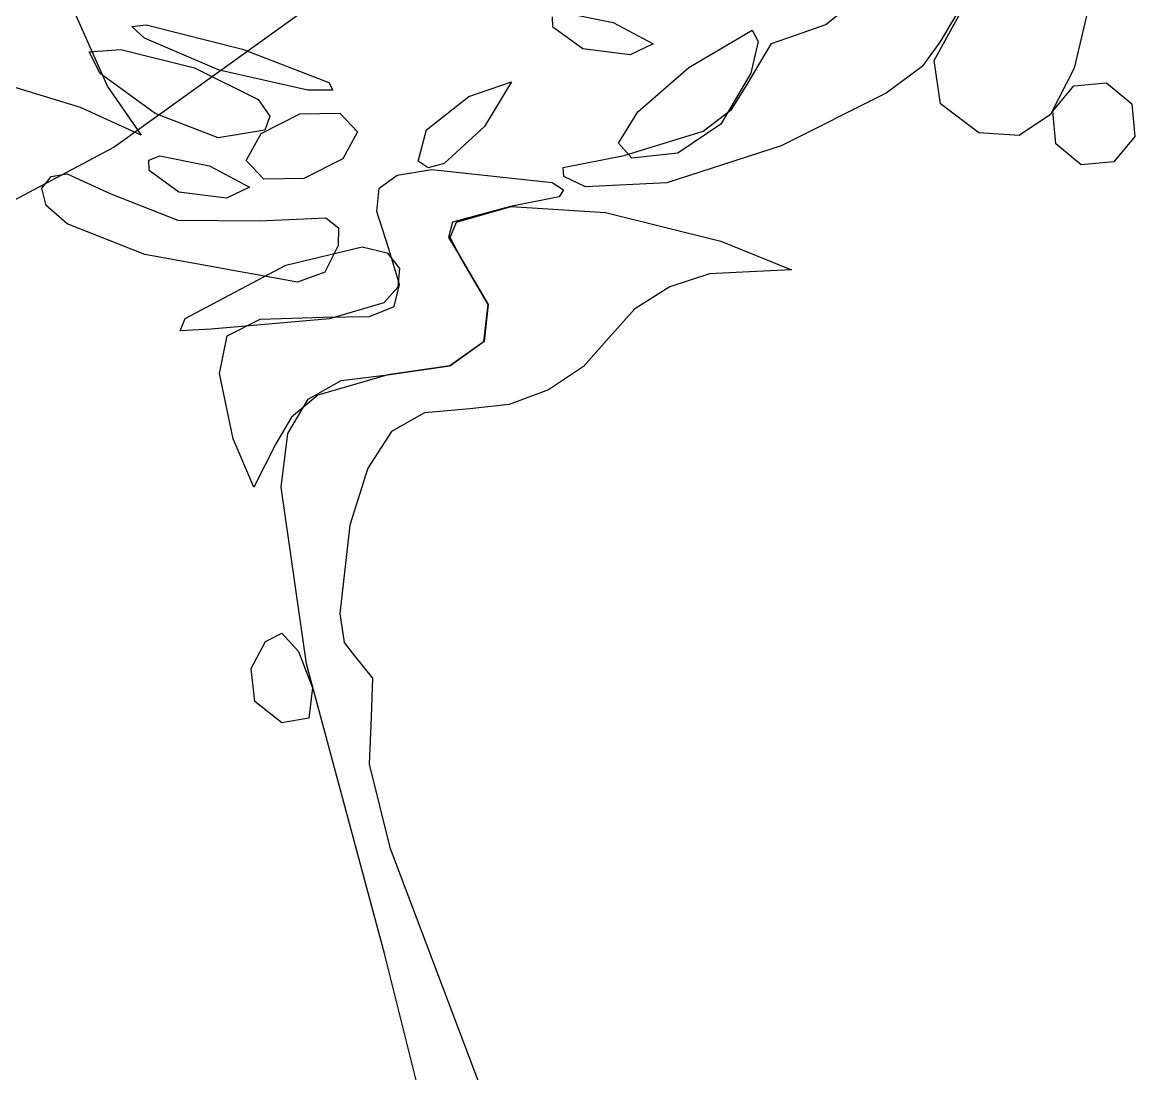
# Model space of a CAD drawing. Extents: x -886 to 651, y -59 to 942.
# Drawn here: x -195.54 to -179.53, y 13.24 to 28.37 of the extents above; entities that cross this region are included whole.
import ezdxf

# ---------------------------------------------------------------- set-up
doc = ezdxf.new("R2010")
doc.units = 0

msp = doc.modelspace()

# ---------------------------------------------------------------- linework, layer by layer
at = {"layer": 'IMAGES'}
for p, q in [((-191.199907, 28.744259), (-194.21293, 26.578078)), ((-194.21293, 26.578078), (-199.82426, 23.605418))]:
    msp.add_line(p, q, dxfattribs=at)
at = {"layer": 'Layer 1'}
for p, q in [((-181.757249, 29.061317), (-182.33337, 28.088238)), ((-182.41553, 27.8223), (-181.808507, 28.932426)), ((-183.974408, 28.342396), (-183.41915, 28.791961)), ((-180.15225, 28.76753), (-180.40124, 27.714962)), ((-194.779882, 28.507116), (-194.31159, 27.449868)), ((-187.746924, 28.514573), (-187.03262, 28.370514)), ((-193.959136, 28.313429), (-193.75299, 28.339784)), ((-193.75299, 28.339784), (-192.36946, 27.985669)), ((-187.90112, 28.302174), (-187.908285, 28.451809)), ((-187.03262, 28.370514), (-186.458607, 28.062279)), ((-184.31637, 28.220303), (-183.974408, 28.342396)), ((-193.77983, 28.144516), (-193.959136, 28.313429)), ((-187.473197, 27.992963), (-187.90112, 28.302174)), ((-185.94489, 27.722621), (-185.03241, 28.260498)), ((-185.03241, 28.260498), (-184.947735, 28.098225)), ((-184.757967, 28.067405), (-184.31637, 28.220303)), ((-192.702159, 27.683644), (-193.77983, 28.144516)), ((-186.458607, 28.062279), (-186.78794, 27.904274)), ((-185.10574, 27.47729), (-184.757967, 28.067405)), ((-184.947735, 28.098225), (-185.0541, 27.643441)), ((-182.33337, 28.088238), (-182.589065, 27.738377)), ((-194.575629, 27.949511), (-194.117097, 27.983864)), ((-194.417358, 27.635834), (-194.575629, 27.949511)), ((-194.117097, 27.983864), (-193.05906, 27.718849)), ((-192.36946, 27.985669), (-191.124311, 27.505932)), ((-186.78795, 27.90427), (-187.473197, 27.992963)), ((-186.78794, 27.904274), (-186.78795, 27.90427)), ((-193.05906, 27.718849), (-192.141346, 27.261013)), ((-186.680797, 27.085304), (-185.94489, 27.722621)), ((-182.589065, 27.738377), (-183.105318, 27.35224)), ((-182.324726, 27.201067), (-182.41553, 27.8223)), ((-180.40124, 27.714962), (-180.742347, 27.047617)), ((-193.62499, 27.06288), (-194.417358, 27.635834)), ((-191.43017, 27.399173), (-192.702159, 27.683644)), ((-185.0541, 27.643451), (-185.485298, 26.908815)), ((-185.0541, 27.643441), (-185.0541, 27.643451)), ((-194.69781, 27.146899), (-195.686746, 27.449141)), ((-194.31159, 27.449868), (-193.828039, 26.74816)), ((-191.067955, 27.396308), (-191.43017, 27.399173)), ((-191.43017, 27.399173), (-191.43017, 27.399173)), ((-191.124311, 27.505932), (-191.067955, 27.396308)), ((-189.11239, 27.305249), (-188.496004, 27.514734)), ((-188.496004, 27.514734), (-188.88569, 26.873251)), ((-185.332371, 27.117836), (-185.10574, 27.47729)), ((-180.70611, 27.095625), (-180.403784, 27.457276)), ((-180.403784, 27.457276), (-179.93441, 27.500597)), ((-179.93441, 27.500597), (-179.572755, 27.198269)), ((-192.141346, 27.261013), (-191.975478, 27.02334)), ((-189.721822, 26.826799), (-189.11239, 27.305249)), ((-183.105318, 27.35224), (-184.61659, 26.594837)), ((-193.828039, 26.74816), (-194.69781, 27.146899)), ((-192.716481, 26.713227), (-193.62499, 27.06288)), ((-192.102, 26.774204), (-191.542871, 27.055818)), ((-191.542871, 27.055818), (-190.96668, 27.06585)), ((-190.96668, 27.06585), (-190.711834, 26.796811)), ((-186.956509, 26.634073), (-186.680797, 27.085304)), ((-185.741739, 26.805521), (-185.332371, 27.117836)), ((-181.77151, 26.78203), (-182.324726, 27.201067)), ((-180.662794, 26.626246), (-180.70611, 27.095625)), ((-179.572755, 27.198269), (-179.52943, 26.72889)), ((-191.975478, 27.02334), (-192.04912, 26.819191)), ((-185.485298, 26.908815), (-186.10173, 26.490971)), ((-180.742347, 27.047617), (-181.193221, 26.743855)), ((-192.04912, 26.819191), (-192.716481, 26.713227)), ((-192.315446, 26.384863), (-192.102, 26.774204)), ((-192.04912, 26.819191), (-192.04912, 26.819191)), ((-190.711834, 26.796811), (-190.92528, 26.40747)), ((-189.8429, 26.375481), (-189.721822, 26.826799)), ((-188.88569, 26.873251), (-189.468204, 26.343502)), ((-188.88569, 26.873251), (-188.88569, 26.873251)), ((-186.8763, 26.45631), (-185.741739, 26.805521)), ((-181.193221, 26.743855), (-181.77151, 26.78203)), ((-186.765621, 26.419204), (-186.956509, 26.634073)), ((-184.61659, 26.594837), (-186.261369, 26.063422)), ((-180.30114, 26.323918), (-180.662794, 26.626246)), ((-179.52943, 26.72889), (-179.831765, 26.367239)), ((-179.52943, 26.72889), (-179.52943, 26.72889)), ((-193.717105, 26.388896), (-193.555744, 26.451659)), ((-193.555744, 26.451659), (-192.84144, 26.307601)), ((-187.752674, 26.28314), (-186.8763, 26.45631)), ((-186.10173, 26.490971), (-186.765621, 26.419204)), ((-193.70994, 26.239261), (-193.717105, 26.388896)), ((-192.84144, 26.307601), (-192.267429, 25.999366)), ((-192.0606, 26.115825), (-192.315446, 26.384863)), ((-190.92528, 26.40747), (-191.484413, 26.125857)), ((-190.92528, 26.40747), (-190.92528, 26.40747)), ((-190.144373, 26.174581), (-189.64488, 26.255662)), ((-189.697233, 26.281109), (-189.8429, 26.375481)), ((-189.468204, 26.343502), (-189.697233, 26.281109)), ((-189.64488, 26.255662), (-187.91172, 26.068248)), ((-187.743333, 26.156791), (-187.752674, 26.28314)), ((-179.831765, 26.367239), (-180.30114, 26.323918)), ((-195.2533, 25.984912), (-195.120833, 26.152972)), ((-195.120833, 26.152972), (-194.889994, 26.193953)), ((-194.889994, 26.193953), (-194.26316, 25.905142)), ((-193.282018, 25.93005), (-193.70994, 26.239261)), ((-191.484413, 26.125857), (-192.0606, 26.115825)), ((-190.399873, 25.985756), (-190.144373, 26.174581)), ((-187.43384, 26.005388), (-187.743333, 26.156791)), ((-195.191021, 25.735322), (-195.2533, 25.984912)), ((-192.267429, 25.999366), (-192.59677, 25.841361)), ((-190.433263, 25.649402), (-190.399873, 25.985756)), ((-187.91172, 26.068248), (-187.750579, 25.961841)), ((-187.750579, 25.961841), (-187.810379, 25.861043)), ((-186.261369, 26.063422), (-187.43384, 26.005388)), ((-194.26316, 25.905142), (-193.299239, 25.525242)), ((-192.59677, 25.841357), (-193.282018, 25.93005)), ((-192.59677, 25.841361), (-192.59677, 25.841357)), ((-187.810379, 25.861043), (-188.51378, 25.721749)), ((-194.891611, 25.472358), (-195.191021, 25.735322)), ((-190.26643, 25.125732), (-190.433263, 25.649402)), ((-188.51378, 25.721753), (-189.3449, 25.496033)), ((-189.286808, 25.498149), (-188.503809, 25.721106)), ((-188.51378, 25.721749), (-188.51378, 25.721753)), ((-188.503809, 25.721106), (-187.147268, 25.635552)), ((-187.147268, 25.635552), (-185.4849, 25.224293)), ((-193.77537, 25.031446), (-194.891611, 25.472358)), ((-193.299239, 25.525242), (-192.12546, 25.515281)), ((-192.12546, 25.515281), (-191.168321, 25.560073)), ((-191.168321, 25.560073), (-190.986002, 25.416613)), ((-189.3449, 25.496033), (-189.402873, 25.277737)), ((-189.379568, 25.276353), (-189.286808, 25.498149)), ((-190.986002, 25.416613), (-190.99206, 25.15972)), ((-191.74682, 24.880564), (-190.645664, 25.141402)), ((-190.99206, 25.159721), (-191.182889, 24.775309)), ((-190.99206, 25.15972), (-190.99206, 25.159721)), ((-190.645664, 25.141402), (-190.286645, 25.057128)), ((-189.402873, 25.277737), (-189.22802, 24.983399)), ((-189.22855, 24.983876), (-189.379568, 25.276353)), ((-185.4849, 25.224293), (-184.470226, 24.81097)), ((-191.574518, 24.632055), (-193.77537, 25.031446)), ((-190.286645, 25.057128), (-190.10754, 24.831294)), ((-190.107665, 24.600459), (-190.26643, 25.125732)), ((-188.833252, 24.313044), (-189.22855, 24.983876)), ((-189.22802, 24.983399), (-188.832722, 24.312562)), ((-193.194894, 24.110173), (-191.74682, 24.880564)), ((-190.10754, 24.831291), (-190.133377, 24.563865)), ((-190.10754, 24.831294), (-190.10754, 24.831291)), ((-191.182889, 24.775309), (-191.574518, 24.632055)), ((-185.647126, 24.753143), (-186.219666, 24.565523)), ((-185.07282, 24.7822), (-185.647126, 24.753143)), ((-185.07277, 24.782197), (-185.07282, 24.7822)), ((-184.470226, 24.81097), (-185.07277, 24.782197)), ((-190.133377, 24.563865), (-190.332624, 24.337622)), ((-190.186444, 24.285559), (-190.107665, 24.600459)), ((-186.219666, 24.565523), (-186.724116, 24.250307)), ((-190.332624, 24.337622), (-191.11867, 24.104129)), ((-190.540223, 24.14127), (-190.186444, 24.285559)), ((-188.893584, 23.78206), (-188.833252, 24.313044)), ((-188.832722, 24.312562), (-188.893054, 23.781568)), ((-186.724116, 24.250307), (-187.09415, 23.838462)), ((-193.262869, 23.931929), (-193.194894, 24.110173)), ((-191.11867, 24.104129), (-192.81971, 23.955264)), ((-192.590341, 23.862501), (-192.115244, 24.102894)), ((-192.115244, 24.102894), (-191.20646, 24.12783)), ((-191.20646, 24.12783), (-190.540223, 24.14127)), ((-192.81971, 23.955264), (-193.262869, 23.931929)), ((-192.69755, 23.317955), (-192.590341, 23.862501)), ((-189.384204, 23.431461), (-188.893584, 23.78206)), ((-188.893054, 23.781568), (-189.383674, 23.430967)), ((-187.09415, 23.838462), (-187.462865, 23.419882)), ((-190.27977, 23.301786), (-189.384204, 23.431461)), ((-189.383674, 23.430967), (-190.27924, 23.301309)), ((-187.462865, 23.419882), (-187.963737, 23.086326)), ((-192.50267, 22.38056), (-192.69755, 23.317955)), ((-191.425519, 22.952047), (-190.947438, 23.219739)), ((-190.27924, 23.301309), (-191.285753, 23.006585)), ((-190.947438, 23.219739), (-190.27977, 23.301786)), ((-187.963737, 23.086326), (-188.530989, 22.871564)), ((-191.714265, 22.454479), (-191.425519, 22.952047)), ((-191.285753, 23.006585), (-191.664531, 22.691259)), ((-189.748514, 22.752154), (-190.223104, 22.482416)), ((-189.09884, 22.809362), (-189.748514, 22.752154)), ((-188.530989, 22.871564), (-189.09884, 22.809362)), ((-191.664531, 22.691259), (-191.88986, 22.30744)), ((-191.813922, 21.682806), (-191.714265, 22.454479)), ((-190.223104, 22.482416), (-190.566404, 21.957604)), ((-192.203473, 21.681524), (-192.50267, 22.38056)), ((-191.88986, 22.30744), (-192.203473, 21.681524)), ((-190.566404, 21.957604), (-190.82221, 21.135172)), ((-191.446974, 19.140223), (-191.813922, 21.682806)), ((-190.82221, 21.135172), (-190.968084, 19.866993)), ((-190.968084, 19.866993), (-190.906567, 19.448206)), ((-192.037075, 19.463888), (-191.79998, 19.579604)), ((-191.79998, 19.579604), (-191.563795, 19.316382)), ((-192.24279, 19.072126), (-192.037075, 19.463888)), ((-190.906567, 19.448206), (-190.75821, 19.255202)), ((-191.563795, 19.316382), (-191.36028, 18.797075)), ((-190.75821, 19.255202), (-190.49609, 18.936492)), ((-192.189269, 18.599568), (-192.24279, 19.072126)), ((-190.32667, 14.970456), (-191.446974, 19.140223)), ((-190.49609, 18.936492), (-190.51633, 18.372954)), ((-191.36028, 18.797075), (-191.416019, 18.358566)), ((-191.36028, 18.797075), (-191.36028, 18.797075)), ((-191.8031, 18.289597), (-192.189269, 18.599568)), ((-191.416019, 18.358566), (-191.8031, 18.289597)), ((-190.51633, 18.372954), (-190.545943, 17.6986)), ((-190.545943, 17.6986), (-190.246779, 16.497864)), ((-190.246779, 16.497864), (-188.22654, 11.141684)), ((-189.169113, 10.354022), (-190.32667, 14.970456))]:
    msp.add_line(p, q, dxfattribs=at)

doc.saveas('drawing.dxf')
